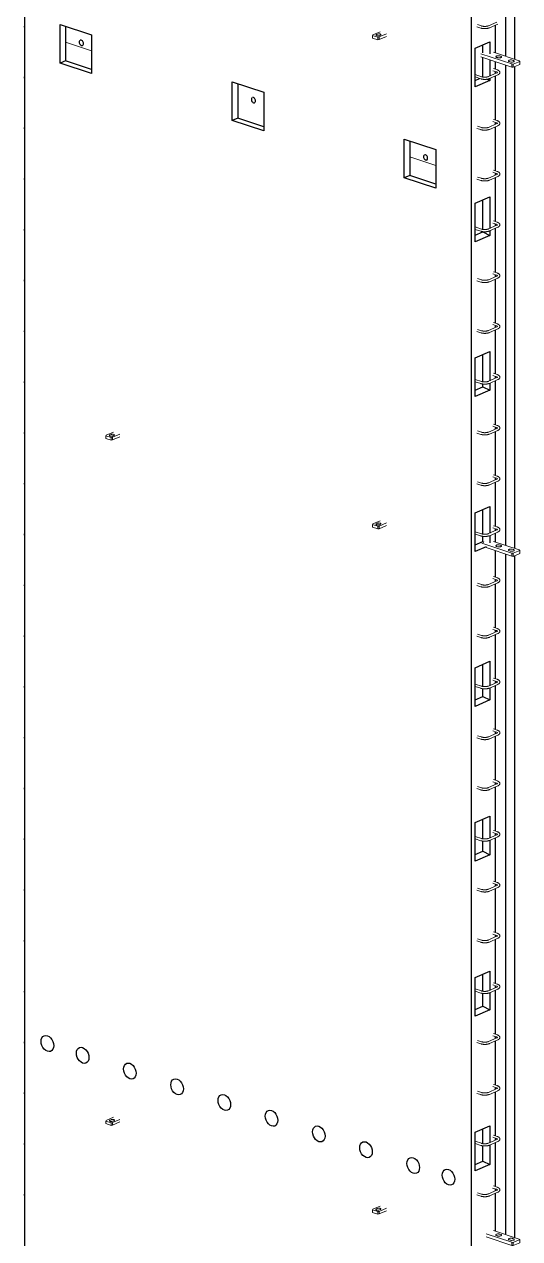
# Model space of a CAD drawing. Header units: millimetres. Extents: x -5423 to 14188, y 1067 to 21611.
# Drawn here: x 3057 to 4833, y 6083 to 10434 of the extents above; entities that cross this region are included whole.
import ezdxf

# ---------------------------------------------------------------- set-up
doc = ezdxf.new("R2010")
doc.units = ezdxf.units.MM
for name, color, linetype, lineweight in [('A-GENM', 13, 'Continuous', 18), ('A-WALL', 113, 'Continuous', 25), ('S-RBAR', 171, 'Continuous', 18)]:
    doc.layers.add(name, color=color, linetype=linetype, lineweight=lineweight)

# ---------------------------------------------------------------- blocks, each defined once
blk = doc.blocks.new('Rebar Bar - Part 2227165887-431004-3D Ortho')
at = {"layer": 'S-RBAR'}
blk.add_polyline3d([(9634.4, 13339.6, 0), (9634.2, 13338.9, 0), (9634.1, 13338.2, 0), (9634.1, 13337.4, 0), (9634.1, 13336.7, 0), (9634.2, 13336, 0), (9634.4, 13335.3, 0)], dxfattribs=at)
blk = doc.blocks.new('Rebar Bar - Part 3131074535-431004-3D Ortho')
at = {"layer": 'S-RBAR'}
blk.add_line((9782, 10370.1), (9875.4, 10339), dxfattribs=at)
blk = doc.blocks.new('Rebar Bar - Part 2227165887-V4-3D Ortho')
at = {"layer": 'S-RBAR'}
blk.add_polyline3d([(9634.4, 9153.9, 0), (9634.2, 9153.2, 0), (9634.1, 9152.5, 0), (9634.1, 9151.8, 0), (9634.1, 9151, 0), (9634.2, 9150.3, 0), (9634.4, 9149.6, 0), (9634.5, 9149.4, 0)], dxfattribs=at)
blk = doc.blocks.new('Rebar Bar - Part 981547073-431004-3D Ortho')
at = {"layer": 'S-RBAR'}
for p, q in [((11328.9, 13535.7), (11298.6, 13522.5)), ((11301.8, 13515.2), (11332.1, 13528.4))]:
    blk.add_line(p, q, dxfattribs=at)
blk = doc.blocks.new('Rebar Bar - Part 2227165887-V6-3D Ortho')
at = {"layer": 'S-RBAR'}
for points in [[(11301.8, 13515.2, 0), (11301.2, 13514.9, 0), (11300.5, 13514.7, 0), (11299.8, 13514.4, 0), (11299.1, 13514.2, 0), (11298.4, 13514, 0), (11297.7, 13513.8, 0), (11297, 13513.6, 0), (11296.2, 13513.4, 0), (11295.4, 13513.2, 0), (11294.6, 13513.1, 0), (11293.8, 13513, 0), (11293, 13512.8, 0), (11292.2, 13512.7, 0), (11291.4, 13512.6, 0), (11290.6, 13512.5, 0), (11289.7, 13512.4, 0), (11288.9, 13512.4, 0), (11288, 13512.3, 0), (11287.2, 13512.3, 0), (11286.3, 13512.3, 0), (11285.4, 13512.3, 0), (11284.6, 13512.3, 0), (11283.7, 13512.3, 0), (11282.9, 13512.3, 0), (11282, 13512.4, 0), (11281.2, 13512.4, 0), (11280.3, 13512.5, 0), (11279.5, 13512.6, 0), (11278.6, 13512.6, 0), (11277.8, 13512.8, 0), (11277, 13512.9, 0), (11276.2, 13513, 0), (11275.4, 13513.2, 0), (11274.6, 13513.3, 0), (11273.9, 13513.5, 0), (11273.1, 13513.7, 0), (11272.4, 13513.9, 0), (11271.6, 13514.1, 0), (11270.9, 13514.3, 0), (11270.8, 13514.3, 0)], [(11298.6, 13522.5, 0), (11298.2, 13522.3, 0), (11297.7, 13522.2, 0), (11297.3, 13522, 0), (11296.7, 13521.8, 0), (11296.2, 13521.7, 0), (11295.6, 13521.5, 0), (11295.1, 13521.4, 0), (11294.5, 13521.2, 0), (11293.8, 13521.1, 0), (11293.2, 13521, 0), (11292.5, 13520.8, 0), (11291.9, 13520.7, 0), (11291.2, 13520.6, 0), (11290.5, 13520.6, 0), (11289.8, 13520.5, 0), (11289.1, 13520.4, 0), (11288.3, 13520.4, 0), (11287.6, 13520.3, 0), (11286.9, 13520.3, 0), (11286.1, 13520.3, 0), (11285.4, 13520.3, 0), (11284.7, 13520.3, 0), (11283.9, 13520.3, 0), (11283.2, 13520.3, 0), (11282.5, 13520.3, 0), (11281.7, 13520.4, 0), (11281, 13520.4, 0), (11280.3, 13520.5, 0), (11279.6, 13520.6, 0), (11278.9, 13520.7, 0), (11278.2, 13520.8, 0), (11277.6, 13520.9, 0), (11276.9, 13521, 0), (11276.3, 13521.1, 0), (11275.7, 13521.3, 0), (11275.1, 13521.4, 0), (11274.5, 13521.6, 0), (11273.9, 13521.7, 0), (11273.4, 13521.9, 0), (11273.3, 13521.9, 0)]]:
    blk.add_polyline3d(points, dxfattribs=at)
blk = doc.blocks.new('Rebar Bar - Part 3131074535-V7-3D Ortho')
at = {"layer": 'S-RBAR'}
for p, q in [((11257, 13518.9), (11270.8, 13514.3)), ((11273.3, 13521.9), (11259.6, 13526.5))]:
    blk.add_line(p, q, dxfattribs=at)
blk = doc.blocks.new('Rebar Bar - Part 3166313199-431004-3D Ortho')
at = {"layer": 'S-RBAR'}
for p, q in [((11313.7, 13543.5), (11327.4, 13539)), ((11329.9, 13546.6), (11316.2, 13551.1))]:
    blk.add_line(p, q, dxfattribs=at)
blk = doc.blocks.new('Rebar Bar - Part 2227165887-V5-3D Ortho')
at = {"layer": 'S-RBAR'}
for points in [[(11331.5, 13536.7, 0), (11331.5, 13536.7, 0), (11331.4, 13536.8, 0), (11331.3, 13536.9, 0), (11331.2, 13537, 0), (11331, 13537.2, 0), (11330.8, 13537.3, 0), (11330.6, 13537.5, 0), (11330.3, 13537.7, 0), (11330, 13537.9, 0), (11329.7, 13538, 0), (11329.3, 13538.2, 0), (11328.9, 13538.4, 0), (11328.4, 13538.6, 0), (11328, 13538.8, 0), (11327.5, 13538.9, 0), (11327.4, 13539, 0)], [(11331.5, 13537.4, 0), (11331.5, 13537.4, 0), (11331.5, 13537.3, 0), (11331.4, 13537.3, 0), (11331.3, 13537.2, 0), (11331.2, 13537, 0), (11331, 13536.9, 0), (11330.8, 13536.7, 0), (11330.6, 13536.6, 0), (11330.3, 13536.4, 0), (11330, 13536.2, 0), (11329.7, 13536, 0), (11329.3, 13535.9, 0), (11328.9, 13535.7, 0)], [(11332.1, 13528.4, 0), (11332.7, 13528.6, 0), (11333.4, 13528.9, 0), (11333.9, 13529.3, 0), (11334.5, 13529.6, 0), (11335.1, 13529.9, 0), (11335.6, 13530.3, 0), (11336.1, 13530.7, 0), (11336.6, 13531.1, 0), (11337, 13531.6, 0), (11337.5, 13532, 0), (11337.9, 13532.5, 0), (11338.3, 13533.1, 0), (11338.6, 13533.7, 0), (11338.9, 13534.3, 0), (11339.1, 13534.9, 0), (11339.3, 13535.6, 0), (11339.4, 13536.3, 0), (11339.5, 13537.1, 0), (11339.4, 13537.8, 0), (11339.3, 13538.5, 0), (11339.1, 13539.2, 0), (11338.9, 13539.8, 0), (11338.6, 13540.4, 0), (11338.3, 13541, 0), (11337.9, 13541.6, 0), (11337.5, 13542.1, 0), (11337, 13542.5, 0), (11336.6, 13543, 0), (11336.1, 13543.4, 0), (11335.6, 13543.8, 0), (11335, 13544.2, 0), (11334.5, 13544.5, 0), (11333.9, 13544.8, 0), (11333.3, 13545.2, 0), (11332.7, 13545.4, 0), (11332.1, 13545.7, 0), (11331.4, 13546, 0), (11330.8, 13546.3, 0), (11330.1, 13546.5, 0), (11329.9, 13546.6, 0)]]:
    blk.add_polyline3d(points, dxfattribs=at)
blk = doc.blocks.new('Rebar Bar - Part 3131074535-V12-3D Ortho')
at = {"layer": 'S-RBAR'}
for p, q in [((11273.3, 11338.1), (11250.8, 11345.6)), ((11250.8, 11337.2), (11270.8, 11330.5))]:
    blk.add_line(p, q, dxfattribs=at)
blk = doc.blocks.new('Rebar Bar - Part 3131074535-V13-3D Ortho')
at = {"layer": 'S-RBAR'}
for p, q in [((11016.2, 9959.3), (11109.6, 9928.2)), ((11257, 9879.2), (11270.8, 9874.6)), ((11273.3, 9882.2), (11259.6, 9886.8))]:
    blk.add_line(p, q, dxfattribs=at)
blk = doc.blocks.new('Rebar Bar - Part 3166313199-V14-3D Ortho')
at = {"layer": 'S-RBAR'}
for p, q in [((11329.9, 6267.1), (11316.2, 6271.7)), ((11313.3, 6264.2), (11327.4, 6259.5))]:
    blk.add_line(p, q, dxfattribs=at)
blk = doc.blocks.new('RR spread anchor face based - RR-SA-2_5-150-V17-3D Ortho')
at = {"layer": 'A-GENM'}
for p, q in [((10883.9, 6188.1), (10882.5, 6186)), ((10882.5, 6186), (10901.3, 6179.8)), ((10882.5, 6176.8), (10882.5, 6186)), ((10910.2, 6199.5), (10883.9, 6188.1)), ((10896.8, 6189.1), (10900.8, 6190.8)), ((10901.3, 6179.8), (10906.4, 6180.6)), ((10901.3, 6170.5), (10901.3, 6179.8)), ((10906.4, 6180.6), (10932.8, 6192)), ((10932.8, 6182.8), (10906.4, 6171.3)), ((10906.4, 6180.6), (10906.4, 6171.3)), ((10911.3, 6187.3), (10907.3, 6185.6)), ((10901.3, 6170.5), (10882.5, 6176.8)), ((10906.4, 6171.3), (10901.3, 6170.5))]:
    blk.add_line(p, q, dxfattribs=at)
for points in [[(10907.3, 6185.6, 0), (10906, 6185.1, 0), (10904.3, 6184.8, 0), (10902.5, 6184.7, 0), (10900.7, 6184.7, 0), (10899, 6184.9, 0), (10897.5, 6185.3, 0), (10896.3, 6185.8, 0), (10895.4, 6186.5, 0), (10895.1, 6187.1, 0)], [(10895.2, 6187.8, 0), (10895.8, 6188.5, 0), (10896.8, 6189.1, 0)], [(10900.8, 6190.8, 0), (10902.1, 6191.2, 0), (10903.8, 6191.6, 0), (10905.6, 6191.7, 0), (10907.4, 6191.6, 0), (10909.1, 6191.4, 0), (10910.6, 6191, 0), (10911.8, 6190.5, 0), (10912.6, 6189.9, 0), (10913, 6189.2, 0), (10912.9, 6188.5, 0), (10912.3, 6187.9, 0), (10911.3, 6187.3, 0)]]:
    blk.add_polyline3d(points, dxfattribs=at)
blk = doc.blocks.new('RR spread anchor face based - RR-SA-2_5-150-1876458-3D Ortho')
at = {"layer": 'A-GENM'}
for p, q in [((10883.9, 12851.5), (10882.5, 12849.4)), ((10882.5, 12849.4), (10901.3, 12843.2)), ((10882.5, 12840.2), (10882.5, 12849.4)), ((10901.3, 12833.9), (10882.5, 12840.2)), ((10910.2, 12862.9), (10883.9, 12851.5)), ((10896.8, 12852.5), (10900.8, 12854.2)), ((10901.3, 12843.2), (10906.4, 12844)), ((10901.3, 12833.9), (10901.3, 12843.2)), ((10906.4, 12844), (10932.8, 12855.4)), ((10932.8, 12846.2), (10906.4, 12834.7)), ((10906.4, 12844), (10906.4, 12834.7)), ((10911.3, 12850.7), (10907.3, 12849)), ((10906.4, 12834.7), (10901.3, 12833.9))]:
    blk.add_line(p, q, dxfattribs=at)
for points in [[(10895.1, 12850.7, 0), (10895.2, 12851.2, 0), (10895.8, 12851.9, 0), (10896.8, 12852.5, 0)], [(10907.3, 12849, 0), (10906, 12848.5, 0), (10904.3, 12848.2, 0), (10902.5, 12848.1, 0), (10900.7, 12848.1, 0), (10899, 12848.3, 0), (10897.5, 12848.7, 0), (10896.3, 12849.2, 0), (10895.4, 12849.9, 0), (10895.1, 12850.5, 0)], [(10900.8, 12854.2, 0), (10902.1, 12854.6, 0), (10903.8, 12855, 0), (10905.6, 12855.1, 0), (10907.4, 12855, 0), (10909.1, 12854.8, 0), (10910.6, 12854.4, 0), (10911.8, 12853.9, 0), (10912.6, 12853.3, 0), (10913, 12852.6, 0), (10912.9, 12851.9, 0), (10912.3, 12851.3, 0), (10911.3, 12850.7, 0)]]:
    blk.add_polyline3d(points, dxfattribs=at)
blk = doc.blocks.new('RR spread anchor face based - RR-SA-4_0-180-1726831-3D Ortho')
at = {"layer": 'A-GENM'}
for p, q in [((11290.3, 6100.5), (11382.2, 6069.9)), ((11408.5, 6081.4), (11316.6, 6112)), ((11330.6, 6092.6), (11327.6, 6093.6)), ((11339.5, 6098.8), (11342.5, 6097.8)), ((11382.2, 6058.8), (11290.3, 6089.4)), ((11376.4, 6077.4), (11373.4, 6078.4)), ((11382.2, 6069.9), (11387.6, 6069.4)), ((11382.2, 6058.8), (11382.2, 6069.9)), ((11387.6, 6058.3), (11382.2, 6058.8)), ((11385.2, 6083.6), (11388.2, 6082.6)), ((11387.6, 6069.4), (11410.6, 6079.4)), ((11387.6, 6058.3), (11387.6, 6069.4)), ((11410.6, 6068.3), (11387.6, 6058.3)), ((11410.6, 6079.4), (11408.5, 6081.4)), ((11410.6, 6068.3), (11410.6, 6079.4))]:
    blk.add_line(p, q, dxfattribs=at)
for points in [[(11324.5, 6096.2, 0), (11324.7, 6096.9, 0), (11325.5, 6097.7, 0), (11326.8, 6098.5, 0), (11328.5, 6099.1, 0), (11330.6, 6099.5, 0), (11332.9, 6099.6, 0), (11335.3, 6099.6, 0), (11337.5, 6099.3, 0), (11339.5, 6098.8, 0)], [(11327.6, 6093.6, 0), (11326.1, 6094.3, 0), (11325, 6095.1, 0), (11324.6, 6096, 0)], [(11342.5, 6097.8, 0), (11344, 6097.1, 0), (11345.1, 6096.3, 0), (11345.5, 6095.5, 0), (11345.4, 6094.6, 0), (11344.6, 6093.7, 0), (11343.3, 6093, 0), (11341.6, 6092.4, 0), (11339.4, 6092, 0), (11337.1, 6091.8, 0), (11334.8, 6091.9, 0), (11332.6, 6092.2, 0), (11330.6, 6092.6, 0)], [(11370.3, 6081, 0), (11370.5, 6081.7, 0), (11371.2, 6082.5, 0), (11372.5, 6083.3, 0), (11374.3, 6083.8, 0), (11376.4, 6084.2, 0), (11378.7, 6084.4, 0), (11381, 6084.4, 0), (11383.3, 6084.1, 0), (11385.2, 6083.6, 0)], [(11373.4, 6078.4, 0), (11371.8, 6079.1, 0), (11370.8, 6079.9, 0), (11370.3, 6080.8, 0)], [(11388.2, 6082.6, 0), (11389.8, 6081.9, 0), (11390.8, 6081.1, 0), (11391.3, 6080.2, 0), (11391.1, 6079.3, 0), (11390.4, 6078.5, 0), (11389.1, 6077.7, 0), (11387.3, 6077.2, 0), (11385.2, 6076.8, 0), (11382.9, 6076.6, 0), (11380.6, 6076.6, 0), (11378.3, 6076.9, 0), (11376.4, 6077.4, 0)]]:
    blk.add_polyline3d(points, dxfattribs=at)
blk = doc.blocks.new('RR spread anchor face based - RR-SA-4_0-180-V20-3D Ortho')
at = {"layer": 'A-GENM'}
for p, q in [((11274.5, 8575.1), (11382.2, 8539.2)), ((11408.5, 8550.7), (11316.6, 8581.3)), ((11382.2, 8528.1), (11290.3, 8558.7)), ((11330.6, 8561.9), (11327.6, 8562.9)), ((11339.5, 8568.1), (11342.5, 8567.1)), ((11376.4, 8546.7), (11373.4, 8547.7)), ((11382.2, 8539.2), (11387.6, 8538.7)), ((11382.2, 8528.1), (11382.2, 8539.2)), ((11385.2, 8552.9), (11388.2, 8551.9)), ((11387.6, 8538.7), (11410.6, 8548.7)), ((11387.6, 8527.6), (11387.6, 8538.7)), ((11410.6, 8537.6), (11387.6, 8527.6)), ((11410.6, 8548.7), (11408.5, 8550.7)), ((11410.6, 8537.6), (11410.6, 8548.7)), ((11387.6, 8527.6), (11382.2, 8528.1))]:
    blk.add_line(p, q, dxfattribs=at)
for points in [[(11324.5, 8565.5, 0), (11324.7, 8566.2, 0), (11325.5, 8567, 0), (11326.8, 8567.8, 0), (11328.5, 8568.4, 0), (11330.6, 8568.8, 0), (11332.9, 8568.9, 0), (11335.3, 8568.9, 0), (11337.5, 8568.6, 0), (11339.5, 8568.1, 0)], [(11327.6, 8562.9, 0), (11326.1, 8563.6, 0), (11325, 8564.4, 0), (11324.6, 8565.3, 0)], [(11342.5, 8567.1, 0), (11344, 8566.4, 0), (11345.1, 8565.6, 0), (11345.5, 8564.7, 0), (11345.4, 8563.9, 0), (11344.6, 8563, 0), (11343.3, 8562.3, 0), (11341.6, 8561.7, 0), (11339.4, 8561.3, 0), (11337.1, 8561.1, 0), (11334.8, 8561.2, 0), (11332.6, 8561.4, 0), (11330.6, 8561.9, 0)], [(11370.3, 8550.3, 0), (11370.5, 8551, 0), (11371.2, 8551.8, 0), (11372.5, 8552.5, 0), (11374.3, 8553.1, 0), (11376.4, 8553.5, 0), (11378.7, 8553.7, 0), (11381, 8553.7, 0), (11383.3, 8553.4, 0), (11385.2, 8552.9, 0)], [(11373.4, 8547.7, 0), (11371.8, 8548.4, 0), (11370.8, 8549.2, 0), (11370.3, 8550.1, 0)], [(11388.2, 8551.9, 0), (11389.8, 8551.2, 0), (11390.8, 8550.4, 0), (11391.3, 8549.5, 0), (11391.1, 8548.6, 0), (11390.4, 8547.8, 0), (11389.1, 8547, 0), (11387.3, 8546.4, 0), (11385.2, 8546.1, 0), (11382.9, 8545.9, 0), (11380.6, 8545.9, 0), (11378.3, 8546.2, 0), (11376.4, 8546.7, 0)]]:
    blk.add_polyline3d(points, dxfattribs=at)
blk = doc.blocks.new('RR spread anchor face based - RR-SA-4_0-180-V21-3D Ortho')
at = {"layer": 'A-GENM'}
for p, q in [((11271.4, 10328.6), (11382.2, 10291.8)), ((11382.2, 10280.7), (11271.4, 10317.5)), ((11408.5, 10303.2), (11316.6, 10333.8)), ((11330.6, 10314.5), (11327.6, 10315.5)), ((11339.5, 10320.7), (11342.5, 10319.6)), ((11376.4, 10299.3), (11373.4, 10300.3)), ((11382.2, 10291.8), (11387.6, 10291.2)), ((11382.2, 10280.7), (11382.2, 10291.8)), ((11387.6, 10280.2), (11382.2, 10280.7)), ((11385.2, 10305.4), (11388.2, 10304.4)), ((11387.6, 10291.2), (11410.6, 10301.3)), ((11387.6, 10280.2), (11387.6, 10291.2)), ((11410.6, 10290.2), (11387.6, 10280.2)), ((11410.6, 10301.3), (11408.5, 10303.2)), ((11410.6, 10290.2), (11410.6, 10301.3))]:
    blk.add_line(p, q, dxfattribs=at)
for points in [[(11324.5, 10318.1, 0), (11324.7, 10318.7, 0), (11325.5, 10319.6, 0), (11326.8, 10320.3, 0), (11328.5, 10320.9, 0), (11330.6, 10321.3, 0), (11332.9, 10321.5, 0), (11335.3, 10321.4, 0), (11337.5, 10321.1, 0), (11339.5, 10320.7, 0)], [(11327.6, 10315.5, 0), (11326.1, 10316.2, 0), (11325, 10317, 0), (11324.6, 10317.8, 0)], [(11342.5, 10319.6, 0), (11344, 10319, 0), (11345.1, 10318.2, 0), (11345.5, 10317.3, 0), (11345.4, 10316.4, 0), (11344.6, 10315.6, 0), (11343.3, 10314.8, 0), (11341.6, 10314.2, 0), (11339.4, 10313.8, 0), (11337.1, 10313.7, 0), (11334.8, 10313.7, 0), (11332.6, 10314, 0), (11330.6, 10314.5, 0)], [(11370.3, 10302.8, 0), (11370.5, 10303.5, 0), (11371.2, 10304.4, 0), (11372.5, 10305.1, 0), (11374.3, 10305.7, 0), (11376.4, 10306.1, 0), (11378.7, 10306.3, 0), (11381, 10306.2, 0), (11383.3, 10305.9, 0), (11385.2, 10305.4, 0)], [(11373.4, 10300.3, 0), (11371.8, 10300.9, 0), (11370.8, 10301.7, 0), (11370.3, 10302.6, 0)], [(11388.2, 10304.4, 0), (11389.8, 10303.7, 0), (11390.8, 10302.9, 0), (11391.3, 10302.1, 0), (11391.1, 10301.2, 0), (11390.4, 10300.3, 0), (11389.1, 10299.6, 0), (11387.3, 10299, 0), (11385.2, 10298.6, 0), (11382.9, 10298.4, 0), (11380.6, 10298.5, 0), (11378.3, 10298.8, 0), (11376.4, 10299.3, 0)]]:
    blk.add_polyline3d(points, dxfattribs=at)

msp = doc.modelspace()

# ---------------------------------------------------------------- linework, layer by layer
at = {"layer": 'A-WALL'}
for p, q in [((3057.1, 13489.2), (3057.1, 5745.6)), ((4660.1, 5212.1), (4660.1, 13008.4)), ((4782.4, 12757.4), (4782.4, 10319.4)), ((4815.3, 10308.5), (4815.3, 12751.7)), ((3185, 10433.5), (3297.9, 10395.9)), ((3185, 10294.8), (3185, 10433.5)), ((3204.8, 10426.9), (3204.8, 10303.4)), ((4745.7, 10331.6), (4745.7, 10430.8)), ((3297.9, 10395.9), (3297.9, 10257.2)), ((4673.3, 10348.3), (4726, 10371.2)), ((4700.6, 10331.5), (4700.6, 10360.1)), ((4726, 10371.2), (4726, 10328.1)), ((4673.3, 10209.6), (4673.3, 10348.3)), ((4700.6, 10245.3), (4700.6, 10315.3)), ((3204.8, 10303.4), (3185, 10294.8)), ((3297.9, 10257.2), (3185, 10294.8)), ((3297.9, 10272.4), (3204.8, 10303.4)), ((4726, 10306.9), (4726, 10248.9)), ((4745.7, 10273), (4745.7, 10300.3)), ((4782.4, 10288.1), (4782.4, 8566.9)), ((4815.3, 9986.9), (4815.3, 10282.4)), ((3802.2, 10228.1), (3915.1, 10190.5)), ((3802.2, 10089.4), (3802.2, 10228.1)), ((4673.2, 10233.2), (4688.9, 10240.1)), ((4726, 10232.5), (4673.3, 10209.6)), ((4716.2, 10237.3), (4726, 10232.5)), ((4726, 10240.1), (4726, 10232.5)), ((4745.7, 10257.4), (4745.7, 10264.6)), ((4745.7, 10091.1), (4745.7, 10248.8)), ((3821.9, 10221.5), (3821.9, 10098)), ((3915.1, 10190.5), (3915.1, 10051.8)), ((3821.9, 10098), (3802.2, 10089.4)), ((3915.1, 10067), (3821.9, 10098)), ((3915.1, 10051.8), (3802.2, 10089.4)), ((4745.7, 10075.4), (4745.7, 10082.6)), ((4745.7, 9909.1), (4745.7, 10066.9)), ((4419.3, 10022.7), (4532.2, 9985.2)), ((4419.3, 9884), (4419.3, 10022.7)), ((4439.1, 10016.2), (4439.1, 9892.6)), ((4532.2, 9985.2), (4532.2, 9846.4)), ((4815.3, 9691), (4815.3, 9986.9)), ((4439.1, 9892.6), (4419.3, 9884)), ((4532.2, 9846.4), (4419.3, 9884)), ((4532.2, 9861.6), (4439.1, 9892.6)), ((4745.7, 9893.4), (4745.7, 9900.6)), ((4745.7, 9727.1), (4745.7, 9884.9)), ((4673.3, 9793.4), (4726, 9816.3)), ((4673.3, 9654.7), (4673.3, 9793.4)), ((4700.6, 9699.4), (4700.6, 9805.3)), ((4726, 9816.3), (4726, 9702.9)), ((4745.7, 9711.5), (4745.7, 9718.7)), ((4673.2, 9678.3), (4700.6, 9690.2)), ((4726, 9677.6), (4673.3, 9654.7)), ((4700.6, 9690.2), (4700.6, 9691)), ((4700.6, 9690.2), (4726, 9677.6)), ((4726, 9694.2), (4726, 9677.6)), ((4745.7, 9545.1), (4745.7, 9702.9)), ((4815.3, 8555.9), (4815.3, 9691)), ((4745.7, 9529.5), (4745.7, 9536.7)), ((4745.7, 9363.1), (4745.7, 9520.9)), ((4745.7, 9347.5), (4745.7, 9354.7)), ((4745.7, 9181.1), (4745.7, 9338.9)), ((4673.3, 9238.5), (4726, 9261.4)), ((4673.3, 9099.8), (4673.3, 9238.5)), ((4700.6, 9153.4), (4700.6, 9250.4)), ((4726, 9261.4), (4726, 9156.9)), ((4700.6, 9135.3), (4700.6, 9145.1)), ((4726, 9148.2), (4726, 9122.7)), ((4745.7, 9165.5), (4745.7, 9172.7)), ((4745.7, 8999.1), (4745.7, 9156.9)), ((4673.3, 9123.5), (4700.6, 9135.3)), ((4726, 9122.7), (4673.3, 9099.8)), ((4700.6, 9135.3), (4726, 9122.7)), ((4745.7, 8983.5), (4745.7, 8990.7)), ((4745.7, 8817.4), (4745.7, 8974.9)), ((4745.7, 8801.5), (4745.7, 8808.7)), ((4745.7, 8635.2), (4745.7, 8793)), ((4673.3, 8683.6), (4726, 8706.5)), ((4726, 8706.5), (4726, 8611)), ((4673.3, 8544.9), (4673.3, 8683.6)), ((4700.6, 8607.4), (4700.6, 8695.5)), ((4745.7, 8619.5), (4745.7, 8626.7)), ((4673.3, 8568.6), (4700.6, 8580.4)), ((4700.6, 8580.4), (4700.6, 8599.1)), ((4700.6, 8580.4), (4704.6, 8578.4)), ((4726, 8602.3), (4726, 8575.5)), ((4745.7, 8579.1), (4745.7, 8611)), ((4712.8, 8562), (4673.3, 8544.9)), ((4745.7, 8453.2), (4745.7, 8547.8)), ((4782.4, 8535.5), (4782.4, 6097.6)), ((4815.3, 6086.6), (4815.3, 8529.9)), ((4745.7, 8437.6), (4745.7, 8444.8)), ((4745.7, 8271.2), (4745.7, 8429)), ((4745.7, 8255.7), (4745.7, 8262.8)), ((4745.7, 8089.2), (4745.7, 8247)), ((4673.3, 8128.7), (4726, 8151.6)), ((4700.6, 8061.5), (4700.6, 8140.6)), ((4726, 8151.6), (4726, 8065)), ((4673.3, 7990), (4673.3, 8128.7)), ((4700.6, 8025.5), (4700.6, 8053.2)), ((4726, 8056.3), (4726, 8012.9)), ((4745.7, 8073.6), (4745.7, 8080.8)), ((4745.7, 7907.2), (4745.7, 8065)), ((4673.3, 8013.7), (4700.6, 8025.5)), ((4726, 8012.9), (4673.3, 7990)), ((4700.6, 8025.5), (4726, 8012.9)), ((4745.7, 7891.6), (4745.7, 7898.8)), ((4745.7, 7725.2), (4745.7, 7883)), ((4745.7, 7709.6), (4745.7, 7716.8)), ((4745.7, 7543.3), (4745.7, 7701)), ((4673.3, 7573.8), (4726, 7596.7)), ((4673.3, 7435.1), (4673.3, 7573.8)), ((4700.6, 7515.5), (4700.6, 7585.7)), ((4726, 7596.7), (4726, 7519.1)), ((4745.7, 7527.6), (4745.7, 7534.8)), ((4700.6, 7470.6), (4700.6, 7507.2)), ((4726, 7510.4), (4726, 7458)), ((4745.7, 7361.3), (4745.7, 7519.1)), ((4673.3, 7458.8), (4700.6, 7470.6)), ((4726, 7458), (4673.3, 7435.1)), ((4700.6, 7470.6), (4726, 7458)), ((4745.7, 7345.6), (4745.7, 7352.8)), ((4745.7, 7179.3), (4745.7, 7337.1)), ((4745.7, 7163.7), (4745.7, 7170.9)), ((4745.7, 6997.3), (4745.7, 7155.1)), ((4673.3, 7018.9), (4726, 7041.8)), ((4673.3, 6880.2), (4673.3, 7018.9)), ((4700.6, 6969.6), (4700.6, 7030.8)), ((4726, 7041.8), (4726, 6973.1)), ((4726, 6964.4), (4726, 6903.1)), ((4745.7, 6981.7), (4745.7, 6988.9)), ((4745.7, 6815.3), (4745.7, 6973.1)), ((4700.6, 6915.7), (4700.6, 6961.3)), ((4673.3, 6903.9), (4700.6, 6915.7)), ((4726, 6903.1), (4673.3, 6880.2)), ((4700.6, 6915.7), (4726, 6903.1)), ((4745.7, 6799.7), (4745.7, 6806.9)), ((4745.7, 6633.3), (4745.7, 6791.1)), ((4745.7, 6617.7), (4745.7, 6624.9)), ((4745.7, 6451.3), (4745.7, 6609.1)), ((4673.3, 6464), (4726, 6486.9)), ((4726, 6486.9), (4726, 6427.2)), ((4673.3, 6325.3), (4673.3, 6464)), ((4700.6, 6423.6), (4700.6, 6475.9)), ((4745.7, 6435.7), (4745.7, 6442.9)), ((4700.6, 6360.8), (4700.6, 6415.3)), ((4726, 6418.4), (4726, 6348.2)), ((4745.7, 6269.4), (4745.7, 6427.1)), ((4673.3, 6349), (4700.6, 6360.8)), ((4700.6, 6360.8), (4726, 6348.2)), ((4726, 6348.2), (4673.3, 6325.3)), ((4745.7, 6253.7), (4745.7, 6260.9)), ((4745.7, 6109.8), (4745.7, 6245.1))]:
    msp.add_line(p, q, dxfattribs=at)
for points in [[(3255.9, 10376.1, 0), (3254.7, 10374.6, 0), (3254, 10372.6, 0), (3253.7, 10370.3, 0)], [(3253.7, 10370.3, 0), (3254, 10367.8, 0), (3254.7, 10365.4, 0), (3255.9, 10363.1, 0), (3257.5, 10361.1, 0), (3259.3, 10359.5, 0), (3261.2, 10358.6, 0), (3263.2, 10358.2, 0), (3265, 10358.6, 0), (3266.6, 10359.5, 0), (3267.8, 10361, 0), (3268.5, 10363, 0), (3268.8, 10365.3, 0)], [(3268.8, 10365.3, 0), (3268.5, 10367.8, 0), (3267.8, 10370.3, 0), (3266.6, 10372.6, 0), (3265, 10374.6, 0), (3263.2, 10376.1, 0), (3261.2, 10377.1, 0), (3259.3, 10377.4, 0), (3257.5, 10377.1, 0), (3257.3, 10377, 0)], [(3873.1, 10170.7, 0), (3871.9, 10169.2, 0), (3871.1, 10167.2, 0), (3870.8, 10164.9, 0)], [(3870.8, 10164.9, 0), (3871.1, 10162.5, 0), (3871.9, 10160, 0), (3873.1, 10157.7, 0), (3874.6, 10155.7, 0), (3876.4, 10154.1, 0), (3878.4, 10153.2, 0), (3880.3, 10152.8, 0), (3882.1, 10153.2, 0), (3883.7, 10154.1, 0), (3884.9, 10155.6, 0), (3885.6, 10157.6, 0), (3885.9, 10159.9, 0)], [(3885.9, 10159.9, 0), (3885.6, 10162.4, 0), (3884.9, 10164.9, 0), (3883.7, 10167.2, 0), (3882.1, 10169.2, 0), (3880.3, 10170.7, 0), (3878.4, 10171.7, 0), (3876.4, 10172, 0), (3874.6, 10171.7, 0), (3874.4, 10171.6, 0)], [(4490.2, 9965.4, 0), (4489, 9963.8, 0), (4488.2, 9961.9, 0), (4488, 9959.5, 0)], [(4503, 9954.5, 0), (4502.8, 9957, 0), (4502, 9959.5, 0), (4500.8, 9961.8, 0), (4499.3, 9963.8, 0), (4497.4, 9965.3, 0), (4495.5, 9966.3, 0), (4493.5, 9966.6, 0), (4491.7, 9966.3, 0), (4491.5, 9966.2, 0)], [(4488, 9959.5, 0), (4488.2, 9957.1, 0), (4489, 9954.6, 0), (4490.2, 9952.3, 0), (4491.7, 9950.3, 0), (4493.5, 9948.8, 0), (4495.5, 9947.8, 0), (4497.4, 9947.5, 0), (4499.3, 9947.8, 0), (4500.8, 9948.7, 0), (4502, 9950.2, 0), (4502.8, 9952.2, 0), (4503, 9954.5, 0)], [(3139.5, 6754, 0), (3133.7, 6756.9, 0), (3128.2, 6761.4, 0), (3123.6, 6767.4, 0), (3120, 6774.3, 0), (3117.7, 6781.8, 0), (3116.9, 6789.2, 0), (3117.7, 6796.1, 0), (3120, 6802.1, 0), (3123.6, 6806.6, 0), (3128.2, 6809.5, 0), (3133.7, 6810.5, 0), (3139.5, 6809.5, 0)], [(3139.5, 6809.5, 0), (3145.4, 6806.6, 0), (3150.8, 6802, 0), (3155.5, 6796, 0), (3159.1, 6789.1, 0), (3161.3, 6781.6, 0), (3162.1, 6774.2, 0), (3161.3, 6767.3, 0), (3159.1, 6761.3, 0), (3155.5, 6756.8, 0), (3150.8, 6753.9, 0), (3145.4, 6753, 0), (3139.5, 6754, 0)], [(3266, 6711.9, 0), (3260.1, 6714.8, 0), (3254.7, 6719.4, 0), (3250, 6725.3, 0), (3246.4, 6732.3, 0), (3244.1, 6739.7, 0), (3243.4, 6747.1, 0), (3244.1, 6754.1, 0), (3246.4, 6760, 0), (3250, 6764.6, 0), (3254.7, 6767.4, 0), (3260.1, 6768.4, 0), (3266, 6767.4, 0)], [(3266, 6767.4, 0), (3271.8, 6764.5, 0), (3277.2, 6759.9, 0), (3281.9, 6753.9, 0), (3285.5, 6747, 0), (3287.8, 6739.6, 0), (3288.5, 6732.1, 0), (3287.8, 6725.2, 0), (3285.5, 6719.2, 0), (3281.9, 6714.7, 0), (3277.2, 6711.8, 0), (3271.8, 6710.9, 0), (3266, 6711.9, 0)], [(3435.3, 6655.5, 0), (3429.4, 6658.4, 0), (3424, 6663, 0), (3419.3, 6669, 0), (3415.7, 6675.9, 0), (3413.5, 6683.4, 0), (3412.7, 6690.8, 0), (3413.5, 6697.7, 0), (3415.7, 6703.7, 0), (3419.3, 6708.2, 0), (3424, 6711.1, 0), (3429.4, 6712, 0), (3435.3, 6711, 0)], [(3435.3, 6711, 0), (3441.1, 6708.1, 0), (3446.6, 6703.5, 0), (3451.2, 6697.6, 0), (3454.8, 6690.6, 0), (3457.1, 6683.2, 0), (3457.9, 6675.8, 0), (3457.1, 6668.8, 0), (3454.8, 6662.9, 0), (3451.2, 6658.3, 0), (3446.6, 6655.5, 0), (3441.1, 6654.5, 0), (3435.3, 6655.5, 0)], [(3604.6, 6599.2, 0), (3598.8, 6602.1, 0), (3593.3, 6606.6, 0), (3588.7, 6612.6, 0), (3585.1, 6619.6, 0), (3582.8, 6627, 0), (3582, 6634.4, 0), (3582.8, 6641.4, 0), (3585.1, 6647.3, 0), (3588.7, 6651.8, 0), (3593.3, 6654.7, 0), (3598.8, 6655.7, 0), (3604.6, 6654.7, 0)], [(3604.6, 6654.7, 0), (3610.5, 6651.8, 0), (3615.9, 6647.2, 0), (3620.6, 6641.2, 0), (3624.2, 6634.3, 0), (3626.4, 6626.8, 0), (3627.2, 6619.4, 0), (3626.4, 6612.5, 0), (3624.2, 6606.5, 0), (3620.6, 6602, 0), (3615.9, 6599.1, 0), (3610.5, 6598.2, 0), (3604.6, 6599.2, 0)], [(3774, 6542.8, 0), (3768.1, 6545.7, 0), (3762.7, 6550.3, 0), (3758, 6556.3, 0), (3754.4, 6563.2, 0), (3752.1, 6570.6, 0), (3751.4, 6578.1, 0), (3752.1, 6585, 0), (3754.4, 6590.9, 0), (3758, 6595.5, 0), (3762.5, 6598.3, 0)], [(3762.7, 6598.3, 0), (3768.1, 6599.3, 0), (3774, 6598.3, 0)], [(3774, 6598.3, 0), (3779.8, 6595.4, 0), (3785.2, 6590.8, 0), (3789.9, 6584.9, 0), (3793.5, 6577.9, 0), (3795.8, 6570.5, 0), (3796.5, 6563, 0), (3795.8, 6556.1, 0), (3793.5, 6550.2, 0), (3789.9, 6545.6, 0), (3785.2, 6542.8, 0), (3779.8, 6541.8, 0), (3774, 6542.8, 0)], [(3943.3, 6486.5, 0), (3937.4, 6489.3, 0), (3932, 6493.9, 0), (3927.3, 6499.9, 0), (3923.7, 6506.8, 0), (3921.5, 6514.3, 0), (3920.7, 6521.7, 0), (3921.5, 6528.6, 0), (3923.7, 6534.6, 0), (3927.3, 6539.1, 0), (3932, 6542, 0), (3937.4, 6542.9, 0), (3943.3, 6541.9, 0)], [(3943.3, 6541.9, 0), (3949.1, 6539.1, 0), (3954.6, 6534.5, 0), (3959.2, 6528.5, 0), (3962.8, 6521.6, 0), (3965.1, 6514.1, 0), (3965.9, 6506.7, 0), (3965.1, 6499.8, 0), (3962.8, 6493.8, 0), (3959.2, 6489.3, 0), (3954.6, 6486.4, 0), (3949.1, 6485.5, 0), (3943.3, 6486.5, 0)], [(4112.6, 6430.1, 0), (4106.8, 6433, 0), (4101.3, 6437.6, 0), (4096.7, 6443.5, 0), (4093.1, 6450.5, 0), (4090.8, 6457.9, 0), (4090, 6465.4, 0), (4090.8, 6472.3, 0), (4093.1, 6478.2, 0), (4096.7, 6482.8, 0), (4101.3, 6485.6, 0), (4106.8, 6486.6, 0), (4112.6, 6485.6, 0)], [(4112.6, 6485.6, 0), (4118.5, 6482.7, 0), (4123.9, 6478.1, 0), (4128.6, 6472.1, 0), (4132.2, 6465.2, 0), (4134.4, 6457.8, 0), (4135.2, 6450.3, 0), (4134.4, 6443.4, 0), (4132.2, 6437.5, 0), (4128.6, 6432.9, 0), (4123.9, 6430.1, 0), (4118.5, 6429.1, 0), (4112.6, 6430.1, 0)], [(4282, 6373.7, 0), (4276.1, 6376.6, 0), (4270.7, 6381.2, 0), (4266, 6387.2, 0), (4262.4, 6394.1, 0), (4260.1, 6401.6, 0), (4259.4, 6409, 0), (4260.1, 6415.9, 0), (4262.4, 6421.9, 0), (4266, 6426.4, 0), (4270.7, 6429.3, 0), (4276.1, 6430.2, 0), (4282, 6429.2, 0)], [(4282, 6429.2, 0), (4287.8, 6426.3, 0), (4293.2, 6421.8, 0), (4297.9, 6415.8, 0), (4301.5, 6408.9, 0), (4303.8, 6401.4, 0), (4304.5, 6394, 0), (4303.8, 6387, 0), (4301.5, 6381.1, 0), (4297.9, 6376.6, 0), (4293.2, 6373.7, 0), (4287.8, 6372.7, 0), (4282, 6373.7, 0)], [(4451.3, 6317.4, 0), (4445.4, 6320.3, 0), (4440, 6324.9, 0), (4435.3, 6330.8, 0), (4431.7, 6337.8, 0), (4429.5, 6345.2, 0), (4428.7, 6352.6, 0), (4429.5, 6359.6, 0), (4431.7, 6365.5, 0), (4435.3, 6370.1, 0), (4440, 6372.9, 0), (4445.4, 6373.9, 0), (4451.3, 6372.9, 0)], [(4451.3, 6372.9, 0), (4457.1, 6370, 0), (4462.6, 6365.4, 0), (4467.2, 6359.4, 0), (4470.8, 6352.5, 0), (4473.1, 6345.1, 0), (4473.9, 6337.6, 0), (4473.1, 6330.7, 0), (4470.8, 6324.8, 0), (4467.2, 6320.2, 0), (4462.6, 6317.3, 0), (4457.1, 6316.4, 0), (4451.3, 6317.4, 0)], [(4577.7, 6275.3, 0), (4571.9, 6278.2, 0), (4566.4, 6282.8, 0), (4561.8, 6288.7, 0), (4558.2, 6295.7, 0), (4555.9, 6303.1, 0), (4555.1, 6310.6, 0), (4555.9, 6317.5, 0), (4558.2, 6323.4, 0), (4561.8, 6328, 0), (4566.4, 6330.8, 0), (4571.9, 6331.8, 0), (4577.7, 6330.8, 0)], [(4577.7, 6330.8, 0), (4583.6, 6327.9, 0), (4589, 6323.3, 0), (4593.7, 6317.4, 0), (4597.3, 6310.4, 0), (4599.5, 6303, 0), (4600.3, 6295.5, 0), (4599.5, 6288.6, 0), (4597.3, 6282.7, 0), (4593.7, 6278.1, 0), (4589, 6275.3, 0), (4583.6, 6274.3, 0), (4577.7, 6275.3, 0)]]:
    msp.add_polyline3d(points, dxfattribs=at)

# ---------------------------------------------------------------- block references
at = {"layer": 'A-GENM'}
for name, p in [('RR spread anchor face based - RR-SA-2_5-150-1876458-3D Ortho', (-6577.5, -2455.4)), ('RR spread anchor face based - RR-SA-4_0-180-V21-3D Ortho', (-6577.5, 0)), ('RR spread anchor face based - RR-SA-2_5-150-1876458-3D Ortho', (-7533.2, -3889.9)), ('RR spread anchor face based - RR-SA-2_5-150-1876458-3D Ortho', (-6577.5, -4208)), ('RR spread anchor face based - RR-SA-4_0-180-V20-3D Ortho', (-6577.5, 0)), ('RR spread anchor face based - RR-SA-2_5-150-1876458-3D Ortho', (-7533.2, -6345.3)), ('RR spread anchor face based - RR-SA-2_5-150-V17-3D Ortho', (-6577.5, 0)), ('RR spread anchor face based - RR-SA-4_0-180-1726831-3D Ortho', (-6577.5, 0))]:
    msp.add_blockref(name, p, dxfattribs=at)
at = {"layer": 'S-RBAR'}
for name, p in [('Rebar Bar - Part 2227165887-431004-3D Ortho', (-6577.5, -2911.8)), ('Rebar Bar - Part 3131074535-V7-3D Ortho', (-6577.5, -3093.8)), ('Rebar Bar - Part 2227165887-V6-3D Ortho', (-6577.5, -3093.8)), ('Rebar Bar - Part 981547073-431004-3D Ortho', (-6577.5, -3093.8)), ('Rebar Bar - Part 3131074535-431004-3D Ortho', (-6577.5, 0)), ('Rebar Bar - Part 3166313199-431004-3D Ortho', (-6577.5, -3275.7)), ('Rebar Bar - Part 2227165887-V5-3D Ortho', (-6577.5, -3275.7)), ('Rebar Bar - Part 2227165887-431004-3D Ortho', (-6577.5, -3093.8)), ('Rebar Bar - Part 3131074535-V12-3D Ortho', (-6577.5, -1091.9)), ('Rebar Bar - Part 2227165887-V6-3D Ortho', (-6577.5, -3275.7)), ('Rebar Bar - Part 981547073-431004-3D Ortho', (-6577.5, -3275.7)), ('Rebar Bar - Part 2227165887-431004-3D Ortho', (-6577.5, -3275.7)), ('Rebar Bar - Part 3131074535-V7-3D Ortho', (-6577.5, -3457.7)), ('Rebar Bar - Part 2227165887-V6-3D Ortho', (-6577.5, -3457.7)), ('Rebar Bar - Part 981547073-431004-3D Ortho', (-6577.5, -3457.7)), ('Rebar Bar - Part 3166313199-431004-3D Ortho', (-6577.5, -3457.7)), ('Rebar Bar - Part 2227165887-V5-3D Ortho', (-6577.5, -3457.7)), ('Rebar Bar - Part 3131074535-V13-3D Ortho', (-6577.5, 0)), ('Rebar Bar - Part 2227165887-431004-3D Ortho', (-6577.5, -3457.7)), ('Rebar Bar - Part 2227165887-V6-3D Ortho', (-6577.5, -3639.7)), ('Rebar Bar - Part 981547073-431004-3D Ortho', (-6577.5, -3639.7)), ('Rebar Bar - Part 3166313199-431004-3D Ortho', (-6577.5, -3639.7)), ('Rebar Bar - Part 2227165887-V5-3D Ortho', (-6577.5, -3639.7)), ('Rebar Bar - Part 3131074535-V12-3D Ortho', (-6577.5, -1637.9)), ('Rebar Bar - Part 981547073-431004-3D Ortho', (-6577.5, -3821.7)), ('Rebar Bar - Part 3166313199-431004-3D Ortho', (-6577.5, -3821.7)), ('Rebar Bar - Part 2227165887-V5-3D Ortho', (-6577.5, -3821.7)), ('Rebar Bar - Part 2227165887-431004-3D Ortho', (-6577.5, -3639.7)), ('Rebar Bar - Part 2227165887-V6-3D Ortho', (-6577.5, -3821.7)), ('Rebar Bar - Part 981547073-431004-3D Ortho', (-6577.5, -4003.7)), ('Rebar Bar - Part 3166313199-431004-3D Ortho', (-6577.5, -4003.7)), ('Rebar Bar - Part 2227165887-V5-3D Ortho', (-6577.5, -4003.7)), ('Rebar Bar - Part 2227165887-431004-3D Ortho', (-6577.5, -3821.7)), ('Rebar Bar - Part 3131074535-V7-3D Ortho', (-6577.5, -4003.7)), ('Rebar Bar - Part 2227165887-V6-3D Ortho', (-6577.5, -4003.7)), ('Rebar Bar - Part 3166313199-431004-3D Ortho', (-6577.5, -4185.7)), ('Rebar Bar - Part 2227165887-V5-3D Ortho', (-6577.5, -4185.7)), ('Rebar Bar - Part 2227165887-431004-3D Ortho', (-6577.5, -4003.7)), ('Rebar Bar - Part 3131074535-V7-3D Ortho', (-6577.5, -4185.7)), ('Rebar Bar - Part 2227165887-V6-3D Ortho', (-6577.5, -4185.7)), ('Rebar Bar - Part 981547073-431004-3D Ortho', (-6577.5, -4185.7)), ('Rebar Bar - Part 3166313199-431004-3D Ortho', (-6577.5, -4367.7)), ('Rebar Bar - Part 2227165887-V4-3D Ortho', (-6577.5, 0)), ('Rebar Bar - Part 3131074535-V12-3D Ortho', (-6577.5, -2183.8)), ('Rebar Bar - Part 2227165887-V6-3D Ortho', (-6577.5, -4367.7)), ('Rebar Bar - Part 981547073-431004-3D Ortho', (-6577.5, -4367.7)), ('Rebar Bar - Part 2227165887-V5-3D Ortho', (-6577.5, -4367.7)), ('Rebar Bar - Part 2227165887-431004-3D Ortho', (-6577.5, -4367.7)), ('Rebar Bar - Part 3131074535-V7-3D Ortho', (-6577.5, -4549.6)), ('Rebar Bar - Part 2227165887-V6-3D Ortho', (-6577.5, -4549.6)), ('Rebar Bar - Part 981547073-431004-3D Ortho', (-6577.5, -4549.6)), ('Rebar Bar - Part 3166313199-431004-3D Ortho', (-6577.5, -4549.6)), ('Rebar Bar - Part 2227165887-V5-3D Ortho', (-6577.5, -4549.6)), ('Rebar Bar - Part 3131074535-V7-3D Ortho', (-6577.5, -4731.6)), ('Rebar Bar - Part 2227165887-V6-3D Ortho', (-6577.5, -4731.6)), ('Rebar Bar - Part 981547073-431004-3D Ortho', (-6577.5, -4731.6)), ('Rebar Bar - Part 3166313199-431004-3D Ortho', (-6577.5, -4731.6)), ('Rebar Bar - Part 2227165887-V5-3D Ortho', (-6577.5, -4731.6)), ('Rebar Bar - Part 2227165887-431004-3D Ortho', (-6577.5, -4549.6)), ('Rebar Bar - Part 981547073-431004-3D Ortho', (-6577.5, -4913.6)), ('Rebar Bar - Part 3166313199-431004-3D Ortho', (-6577.5, -4913.6)), ('Rebar Bar - Part 2227165887-V5-3D Ortho', (-6577.5, -4913.6)), ('Rebar Bar - Part 2227165887-431004-3D Ortho', (-6577.5, -4731.6)), ('Rebar Bar - Part 3131074535-V12-3D Ortho', (-6577.5, -2729.8)), ('Rebar Bar - Part 2227165887-V6-3D Ortho', (-6577.5, -4913.6)), ('Rebar Bar - Part 3166313199-431004-3D Ortho', (-6577.5, -5095.6)), ('Rebar Bar - Part 2227165887-V5-3D Ortho', (-6577.5, -5095.6)), ('Rebar Bar - Part 2227165887-431004-3D Ortho', (-6577.5, -4913.6)), ('Rebar Bar - Part 3131074535-V7-3D Ortho', (-6577.5, -5095.6)), ('Rebar Bar - Part 2227165887-V6-3D Ortho', (-6577.5, -5095.6)), ('Rebar Bar - Part 981547073-431004-3D Ortho', (-6577.5, -5095.6)), ('Rebar Bar - Part 3166313199-431004-3D Ortho', (-6577.5, -5277.6)), ('Rebar Bar - Part 2227165887-V5-3D Ortho', (-6577.5, -5277.6)), ('Rebar Bar - Part 2227165887-431004-3D Ortho', (-6577.5, -5095.6)), ('Rebar Bar - Part 3131074535-V7-3D Ortho', (-6577.5, -5277.6)), ('Rebar Bar - Part 2227165887-V6-3D Ortho', (-6577.5, -5277.6)), ('Rebar Bar - Part 981547073-431004-3D Ortho', (-6577.5, -5277.6)), ('Rebar Bar - Part 2227165887-431004-3D Ortho', (-6577.5, -5277.6)), ('Rebar Bar - Part 3131074535-V12-3D Ortho', (-6577.5, -3275.7)), ('Rebar Bar - Part 2227165887-V6-3D Ortho', (-6577.5, -5459.6)), ('Rebar Bar - Part 981547073-431004-3D Ortho', (-6577.5, -5459.6)), ('Rebar Bar - Part 3166313199-431004-3D Ortho', (-6577.5, -5459.6)), ('Rebar Bar - Part 2227165887-V5-3D Ortho', (-6577.5, -5459.6)), ('Rebar Bar - Part 2227165887-431004-3D Ortho', (-6577.5, -5459.6)), ('Rebar Bar - Part 3131074535-V7-3D Ortho', (-6577.5, -5641.6)), ('Rebar Bar - Part 2227165887-V6-3D Ortho', (-6577.5, -5641.6)), ('Rebar Bar - Part 981547073-431004-3D Ortho', (-6577.5, -5641.6)), ('Rebar Bar - Part 3166313199-431004-3D Ortho', (-6577.5, -5641.6)), ('Rebar Bar - Part 2227165887-V5-3D Ortho', (-6577.5, -5641.6)), ('Rebar Bar - Part 3131074535-V7-3D Ortho', (-6577.5, -5823.6)), ('Rebar Bar - Part 981547073-431004-3D Ortho', (-6577.5, -5823.6)), ('Rebar Bar - Part 3166313199-431004-3D Ortho', (-6577.5, -5823.6)), ('Rebar Bar - Part 2227165887-V5-3D Ortho', (-6577.5, -5823.6)), ('Rebar Bar - Part 2227165887-431004-3D Ortho', (-6577.5, -5641.6)), ('Rebar Bar - Part 2227165887-V6-3D Ortho', (-6577.5, -5823.6)), ('Rebar Bar - Part 981547073-431004-3D Ortho', (-6577.5, -6005.5)), ('Rebar Bar - Part 3166313199-431004-3D Ortho', (-6577.5, -6005.5)), ('Rebar Bar - Part 2227165887-V5-3D Ortho', (-6577.5, -6005.5)), ('Rebar Bar - Part 2227165887-431004-3D Ortho', (-6577.5, -5823.6)), ('Rebar Bar - Part 3131074535-V12-3D Ortho', (-6577.5, -3821.7)), ('Rebar Bar - Part 2227165887-V6-3D Ortho', (-6577.5, -6005.5)), ('Rebar Bar - Part 3166313199-431004-3D Ortho', (-6577.5, -6187.5)), ('Rebar Bar - Part 2227165887-V5-3D Ortho', (-6577.5, -6187.5)), ('Rebar Bar - Part 2227165887-431004-3D Ortho', (-6577.5, -6005.5)), ('Rebar Bar - Part 3131074535-V7-3D Ortho', (-6577.5, -6187.5)), ('Rebar Bar - Part 2227165887-V6-3D Ortho', (-6577.5, -6187.5)), ('Rebar Bar - Part 981547073-431004-3D Ortho', (-6577.5, -6187.5)), ('Rebar Bar - Part 3166313199-431004-3D Ortho', (-6577.5, -6369.5)), ('Rebar Bar - Part 2227165887-431004-3D Ortho', (-6577.5, -6187.5)), ('Rebar Bar - Part 3131074535-V7-3D Ortho', (-6577.5, -6369.5)), ('Rebar Bar - Part 2227165887-V6-3D Ortho', (-6577.5, -6369.5)), ('Rebar Bar - Part 981547073-431004-3D Ortho', (-6577.5, -6369.5)), ('Rebar Bar - Part 2227165887-V5-3D Ortho', (-6577.5, -6369.5)), ('Rebar Bar - Part 2227165887-431004-3D Ortho', (-6577.5, -6369.5)), ('Rebar Bar - Part 3131074535-V12-3D Ortho', (-6577.5, -4367.7)), ('Rebar Bar - Part 2227165887-V6-3D Ortho', (-6577.5, -6551.5)), ('Rebar Bar - Part 981547073-431004-3D Ortho', (-6577.5, -6551.5)), ('Rebar Bar - Part 3166313199-431004-3D Ortho', (-6577.5, -6551.5)), ('Rebar Bar - Part 2227165887-V5-3D Ortho', (-6577.5, -6551.5)), ('Rebar Bar - Part 3131074535-V7-3D Ortho', (-6577.5, -6733.5)), ('Rebar Bar - Part 2227165887-V6-3D Ortho', (-6577.5, -6733.5)), ('Rebar Bar - Part 981547073-431004-3D Ortho', (-6577.5, -6733.5)), ('Rebar Bar - Part 3166313199-431004-3D Ortho', (-6577.5, -6733.5)), ('Rebar Bar - Part 2227165887-V5-3D Ortho', (-6577.5, -6733.5)), ('Rebar Bar - Part 2227165887-431004-3D Ortho', (-6577.5, -6551.5)), ('Rebar Bar - Part 981547073-431004-3D Ortho', (-6577.5, -6915.5)), ('Rebar Bar - Part 3166313199-431004-3D Ortho', (-6577.5, -6915.5)), ('Rebar Bar - Part 2227165887-V5-3D Ortho', (-6577.5, -6915.5)), ('Rebar Bar - Part 2227165887-431004-3D Ortho', (-6577.5, -6733.5)), ('Rebar Bar - Part 3131074535-V7-3D Ortho', (-6577.5, -6915.5)), ('Rebar Bar - Part 2227165887-V6-3D Ortho', (-6577.5, -6915.5)), ('Rebar Bar - Part 3166313199-431004-3D Ortho', (-6577.5, -7097.5)), ('Rebar Bar - Part 2227165887-V5-3D Ortho', (-6577.5, -7097.5)), ('Rebar Bar - Part 2227165887-431004-3D Ortho', (-6577.5, -6915.5)), ('Rebar Bar - Part 3131074535-V12-3D Ortho', (-6577.5, -4913.6)), ('Rebar Bar - Part 2227165887-V6-3D Ortho', (-6577.5, -7097.5)), ('Rebar Bar - Part 981547073-431004-3D Ortho', (-6577.5, -7097.5)), ('Rebar Bar - Part 3166313199-V14-3D Ortho', (-6577.5, 0)), ('Rebar Bar - Part 2227165887-V5-3D Ortho', (-6577.5, -7279.4)), ('Rebar Bar - Part 2227165887-431004-3D Ortho', (-6577.5, -7097.5)), ('Rebar Bar - Part 3131074535-V7-3D Ortho', (-6577.5, -7279.4)), ('Rebar Bar - Part 2227165887-V6-3D Ortho', (-6577.5, -7279.4)), ('Rebar Bar - Part 981547073-431004-3D Ortho', (-6577.5, -7279.4))]:
    msp.add_blockref(name, p, dxfattribs=at)

doc.saveas('drawing.dxf')
